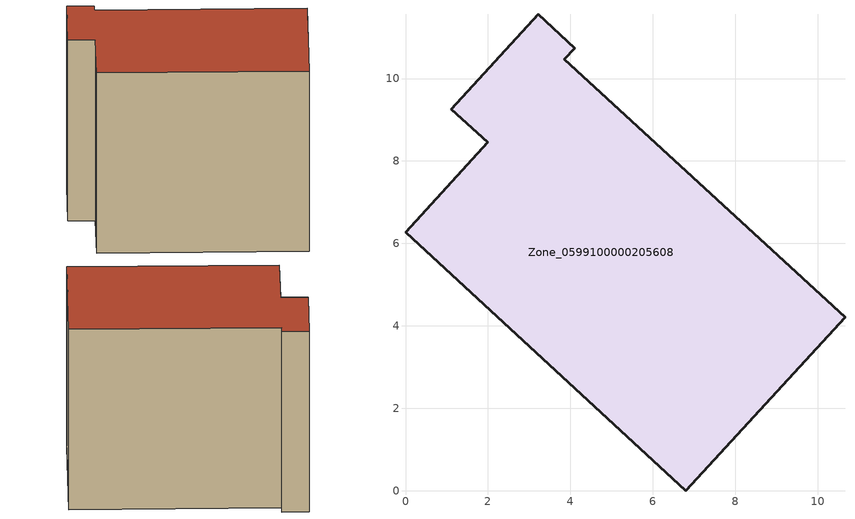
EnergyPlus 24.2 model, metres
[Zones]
Zone_0599100000205608
 floor ground (C_G): 1.11,9.26 3.22,11.56 4.1,10.74 3.85,10.47 10.66,4.21 6.8,0 0,6.27 1.99,8.45 z0
 wall outside (C_F): 6.8,0 10.66,4.21 3.85,10.47 4.1,10.74 3.22,11.56 1.11,9.26 1.99,8.45 0,6.27 6.8,0 z0:8.93
 roof outside (C_R): 1.11,9.26 1.99,8.45 0,6.27 6.8,0 10.66,4.21 3.85,10.47 4.1,10.74 3.22,11.56 z8.93
[BUILDING]
Pand.0599100000205608: North Axis=0; Terrain=City; Loads Convergence Tolerance Value=0.04; Temperature Convergence Tolerance Value=0.4; Solar Distribution=FullExterior; Maximum Number of Warmup Days=25; Minimum Number of Warmup Days=1
[Site:Location]
Rotterdam.The.Hague.AP_ZH_NLD Design_Conditions: Latitude=51.96; Longitude=4.45; Time Zone=1; Elevation=-4.5
[SITE:GROUNDTEMPERATURE:BUILDINGSURFACE]
18, 18, 18, 18, 18, 18, 18, 18, 18, 18, 18, 18
[MATERIAL] Thermal Absorptance=0.9; Solar Absorptance=0.7; Visible Absorptance=0.7
Name | Roughness | Thickness | Conductivity | Density | Specific Heat
G.TI.1975-1991 | MediumSmooth | 0.15 | 0.288461 | 540 | 1210
F.TI.1975-1991 | Rough | 0.3 | 0.230769 | 1920 | 840
R.TI.1975-1991 | MediumRough | 0.2 | 0.153846 | 1500 | 1000
[CONSTRUCTION]
C_G: G.TI.1975-1991
C_F: F.TI.1975-1991
C_R: R.TI.1975-1991
[ZONE]
Zone_0599100000205608: Type=1; Multiplier=1; Ceiling Height=Autocalculate; Volume=Autocalculate; Floor Area=autocalculate; Part of Total Floor Area=Yes
[ZONEINFILTRATION:DESIGNFLOWRATE]
Infil_Zone_0599100000205608: Zone or ZoneList or Space or SpaceList=Zone_0599100000205608; Schedule=AlwaysOn; Design Flow Rate Calculation Method=Flow/Area; Flow Rate per Floor Area=0.003; Constant Term Coefficient=1; Temperature Term Coefficient=0; Velocity Term Coefficient=0; Velocity Squared Term Coefficient=0
[HVACTEMPLATE:ZONE:IDEALLOADSAIRSYSTEM]
Zone_0599100000205608: Maximum Heating Supply Air Temperature=50; Minimum Cooling Supply Air Temperature=13; Maximum Heating Supply Air Humidity Ratio=0.0156; Minimum Cooling Supply Air Humidity Ratio=0.0077; Heating Limit=NoLimit; Cooling Limit=NoLimit; Dehumidification Control Type=ConstantSensibleHeatRatio; Cooling Sensible Heat Ratio=0.7; Dehumidification Setpoint=60; Humidification Control Type=None; Humidification Setpoint=30; Outdoor Air Method=None; Outdoor Air Flow Rate per Person=0.00944; Outdoor Air Flow Rate per Zone Floor Area=0; Outdoor Air Flow Rate per Zone=0; Demand Controlled Ventilation Type=None; Outdoor Air Economizer Type=NoEconomizer; Heat Recovery Type=None; Sensible Heat Recovery Effectiveness=0.7; Latent Heat Recovery Effectiveness=0.65
[ZONECONTROL:THERMOSTAT]
ThermostatControl_Zone_0599100000205608: Zone or ZoneList=Zone_0599100000205608; Control Type Schedule=DualSetpointControlType; Control 1=Thermostat_Zone_0599100000205608; Temperature Difference Between Cutout And Setpoint=0
[THERMOSTATSETPOINT:DUALSETPOINT]
Thermostat_Zone_0599100000205608: Heating Setpoint Temperature Schedule=HeatingSetpoint_Zone_0599100000205608; Cooling Setpoint Temperature Schedule=CoolingSetpoint_Zone_0599100000205608
[SCHEDULE:COMPACT]
HeatingSetpoint_Zone_0599100000205608: Through: 12/31, For: AllDays, Until: 24:00, 21
CoolingSetpoint_Zone_0599100000205608: Through: 12/31, For: AllDays, Until: 24:00, 24
DualSetpointControlType: Through: 12/31, For: AllDays, Until: 24:00, 4
AlwaysOn: Through: 12/31, For: AllDays, Until: 24:00, 1
